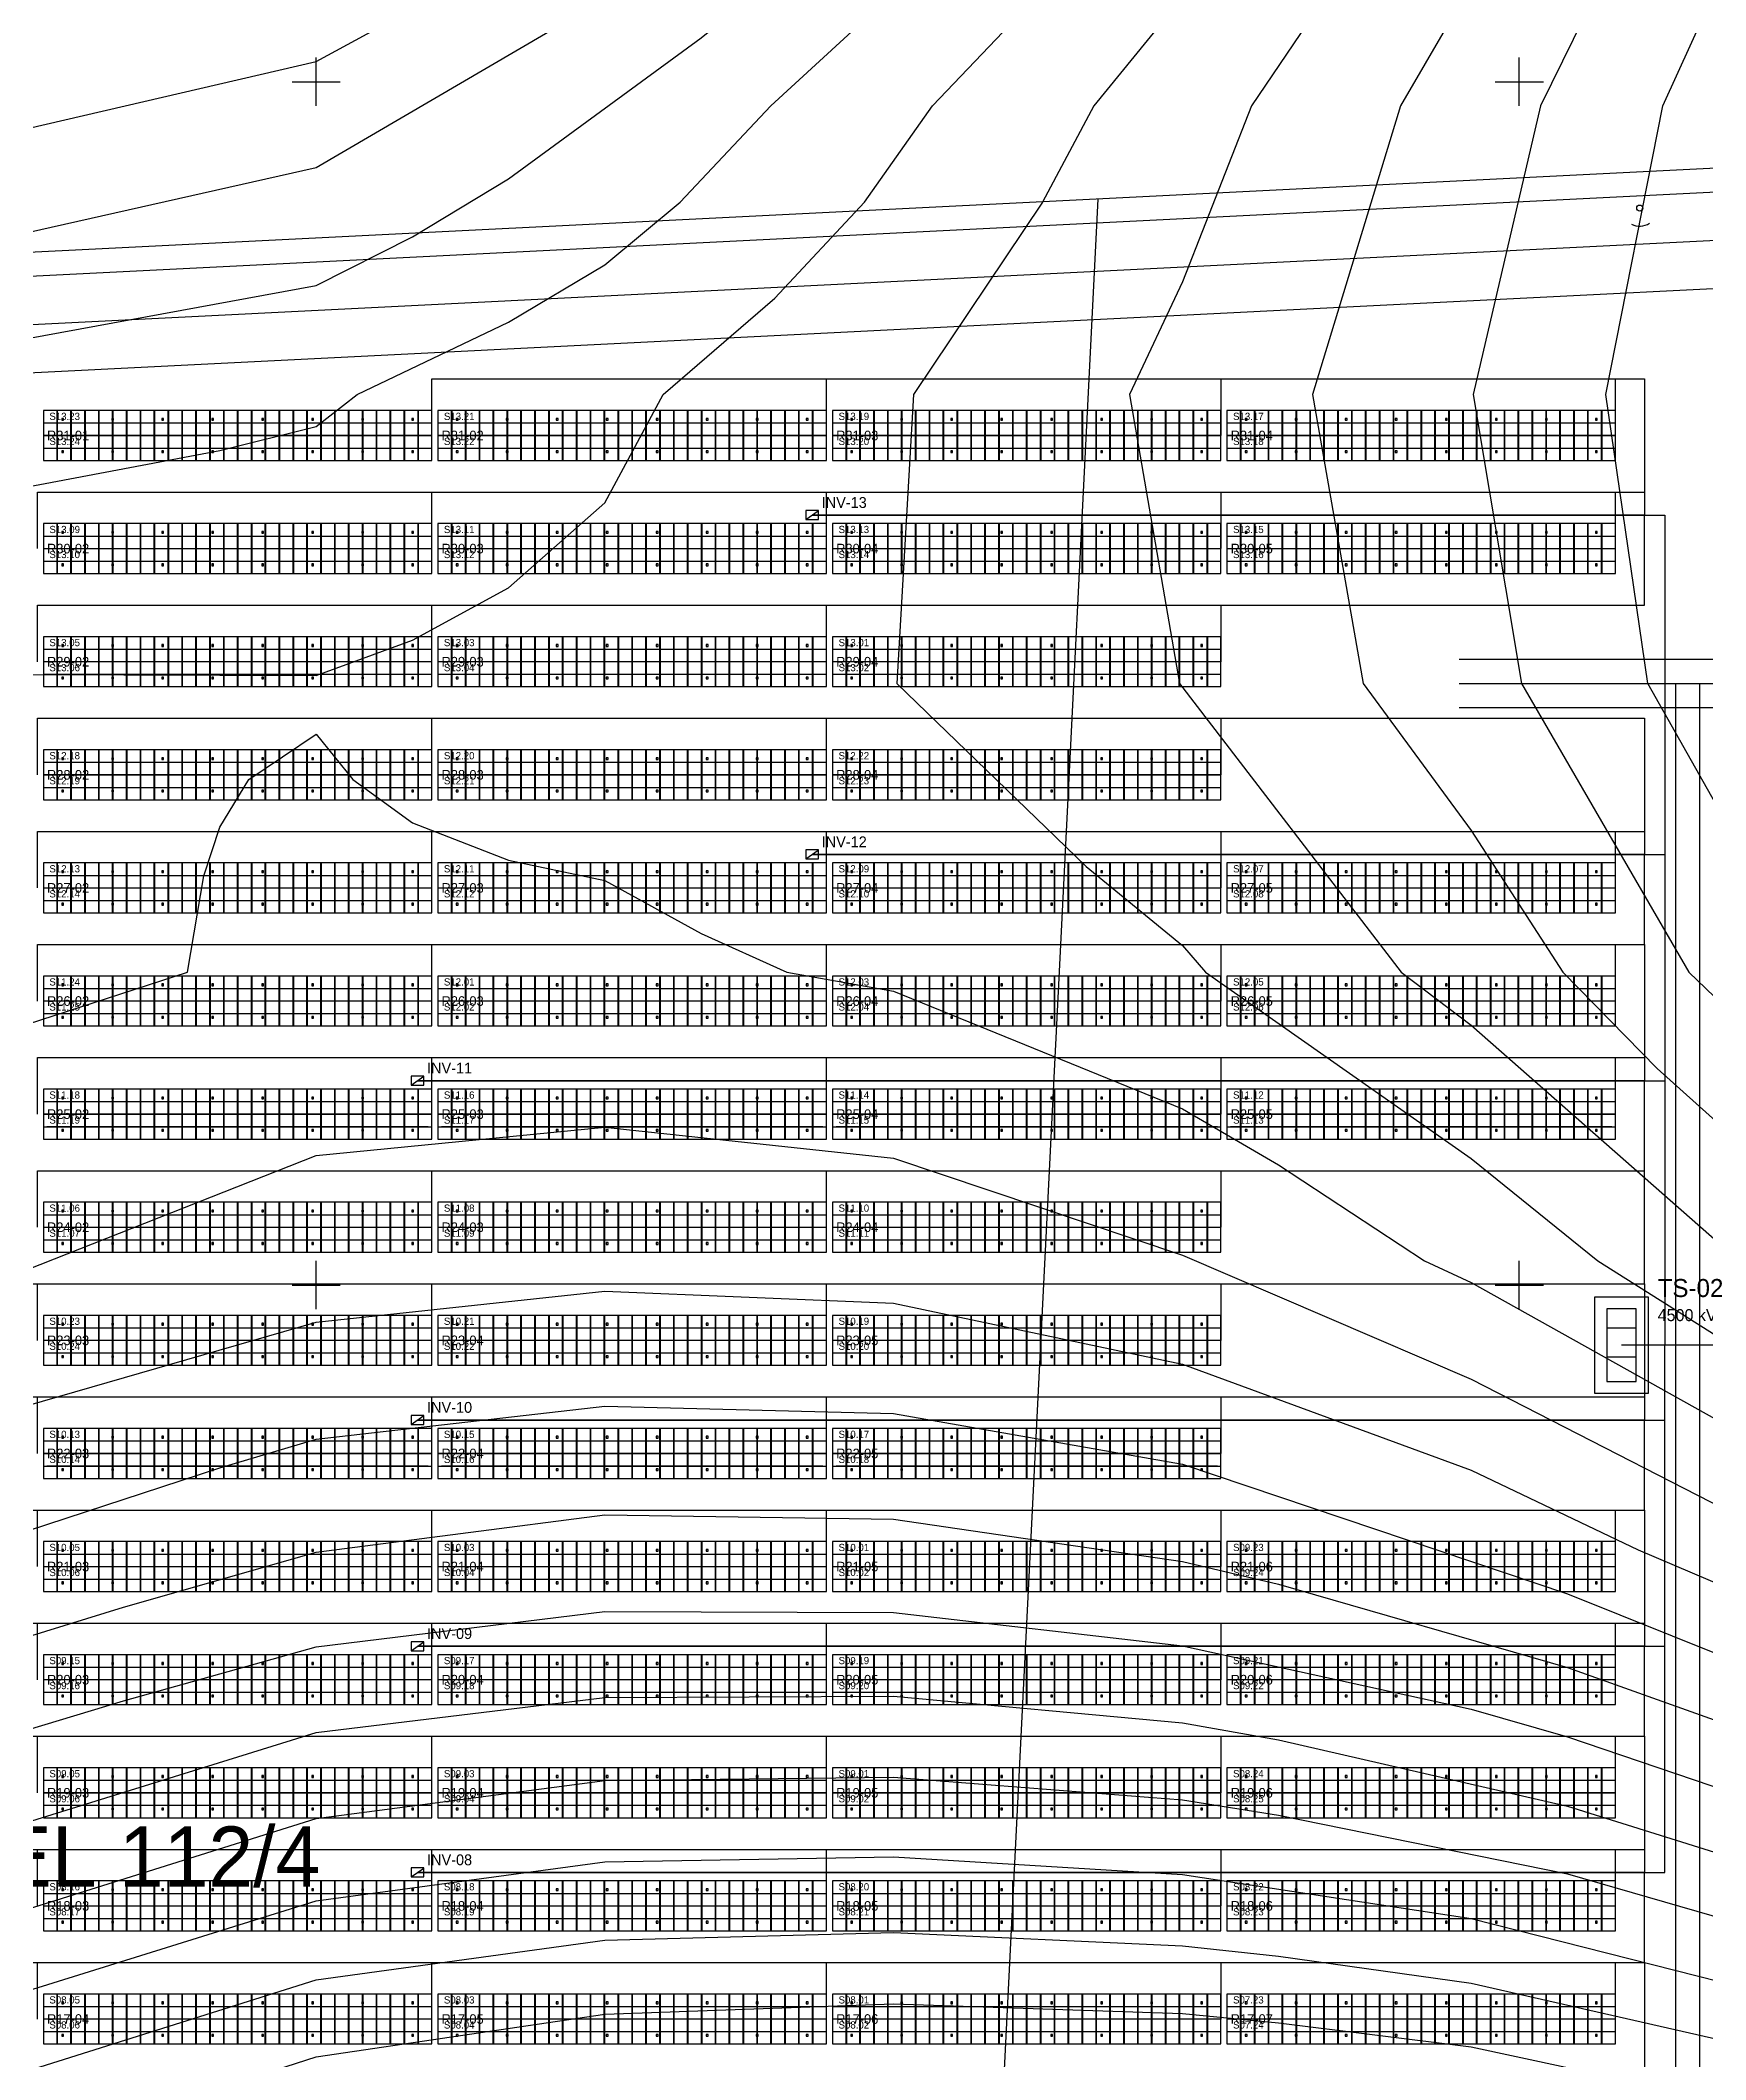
# Model space of a CAD drawing. Header units: metres. Extents: x 469740 to 470929, y 4329760 to 4330601.
# Drawn here: x 470077.1 to 470215.5, y 4330135.6 to 4330303.4 of the extents above; entities that cross this region are included whole.
import ezdxf

# ---------------------------------------------------------------- set-up
doc = ezdxf.new("R2010")
doc.units = ezdxf.units.M
for name, color, linetype in [('AC-CABLE-800V', 6, 'Continuous'), ('CADASTRE-PARCEL', 30, 'Continuous'), ('CADASTRE-TEXT', 30, 'Continuous'), ('DC-CABLE-1500V', 4, 'Continuous'), ('DRAINAGE-DITCH', 150, 'Continuous'), ('FENCE-2.0M-CHAINLINK', 3, 'Continuous'), ('GRAVEL-SURFACE-EDGE', 41, 'Continuous'), ('GRID-COORDINATES', 8, 'Continuous'), ('MV-CABLE-33KV', 1, 'Continuous'), ('PV-INVERTERS', 1, 'Continuous'), ('PV-MODULES', 5, 'Continuous'), ('PV-PILES', 8, 'Continuous'), ('PV-STRING-NUMBERS', 3, 'Continuous'), ('PV-STRINGS', 3, 'Continuous'), ('PV-TABLES', 5, 'Continuous'), ('ROAD-GRAVEL-4M', 41, 'Continuous'), ('SECURITY-CCTV', 4, 'Continuous'), ('SETBACK-LINE-10M', 1, 'Continuous'), ('TOPO-CONTOUR-MAJOR', 8, 'Continuous'), ('TOPO-CONTOUR-MINOR', 252, 'Continuous'), ('TRANSFORMER-STATIONS', 2, 'Continuous')]:
    doc.layers.add(name, color=color, linetype=linetype)

# ---------------------------------------------------------------- blocks, each defined once
blk = doc.blocks.new('PV_MODULE_590W')
blk.add_line((-0.567, 0), (0.567, 0))
blk.add_lwpolyline([(-0.567, -1.0325), (0.567, -1.0325), (0.567, 1.0325), (-0.567, 1.0325)], close=True)
blk = doc.blocks.new('PILE_C150')
blk.add_lwpolyline([(-0.075, -0.075), (0.075, -0.075), (0.075, 0.075), (-0.075, 0.075)], close=True)
blk = doc.blocks.new('PV_TABLE_2P28')
blk.add_lwpolyline([(-16.146, -2.0735), (16.146, -2.0735), (16.146, 2.0735), (-16.146, 2.0735)], close=True)
at = {"layer": 'PV-MODULES'}
for p in [(-15.579, 1.041), (-14.425, 1.041), (-13.271, 1.041), (-12.117, 1.041), (-10.963, 1.041), (-9.809, 1.041), (-8.655, 1.041), (-7.501, 1.041), (-6.347, 1.041), (-5.193, 1.041), (-4.039, 1.041), (-2.885, 1.041), (-1.731, 1.041), (-0.577, 1.041), (0.577, 1.041), (1.731, 1.041), (2.885, 1.041), (4.039, 1.041), (5.193, 1.041), (6.347, 1.041), (7.501, 1.041), (8.655, 1.041), (9.809, 1.041), (10.963, 1.041), (12.117, 1.041), (13.271, 1.041), (14.425, 1.041), (15.579, 1.041), (-15.579, -1.041), (-14.425, -1.041), (-13.271, -1.041), (-12.117, -1.041), (-10.963, -1.041), (-9.809, -1.041), (-8.655, -1.041), (-7.501, -1.041), (-6.347, -1.041), (-5.193, -1.041), (-4.039, -1.041), (-2.885, -1.041), (-1.731, -1.041), (-0.577, -1.041), (0.577, -1.041), (1.731, -1.041), (2.885, -1.041), (4.039, -1.041), (5.193, -1.041), (6.347, -1.041), (7.501, -1.041), (8.655, -1.041), (9.809, -1.041), (10.963, -1.041), (12.117, -1.041), (13.271, -1.041), (14.425, -1.041), (15.579, -1.041)]:
    blk.add_blockref('PV_MODULE_590W', p, dxfattribs=at)
at = {"layer": 'PV-PILES'}
for p in [(-14.546, 1.35), (-10.39, 1.35), (-6.234, 1.35), (-2.078, 1.35), (2.078, 1.35), (6.234, 1.35), (10.39, 1.35), (14.546, 1.35), (-14.546, -1.35), (-10.39, -1.35), (-6.234, -1.35), (-2.078, -1.35), (2.078, -1.35), (6.234, -1.35), (10.39, -1.35), (14.546, -1.35)]:
    blk.add_blockref('PILE_C150', p, dxfattribs=at)
blk = doc.blocks.new('INVERTER_330KW')
blk.add_line((-0.52, -0.37), (0.52, 0.37))
blk.add_lwpolyline([(-0.525, -0.375), (0.525, -0.375), (0.525, 0.375), (-0.525, 0.375)], close=True)
blk = doc.blocks.new('TS_0.8-33KV_4500KVA')
for p, q in [((-1, -1.22), (-1, 1.22)), ((1.4, -1.22), (1.4, 1.22))]:
    blk.add_line(p, q)
for points in [[(-4, -2.25), (4, -2.25), (4, 2.25), (-4, 2.25)], [(-3.03, -1.22), (3.03, -1.22), (3.03, 1.22), (-3.03, 1.22)]]:
    blk.add_lwpolyline(points, close=True)
blk = doc.blocks.new('CCTV_POLE_6M')
blk.add_circle((0, 0), 0.25)
blk.add_arc((0, 0), 1.5, -30, 30)

msp = doc.modelspace()

# ---------------------------------------------------------------- linework, layer by layer
at = {"layer": 'AC-CABLE-800V'}
for points in [[(470288.78, 4330273.38), (470217.9, 4330273.38), (470217.9, 4330195), (470208.5, 4330195)], [(470141.22, 4330263.98), (470212.1, 4330263.98), (470212.1, 4330195), (470208.5, 4330195)], [(470288.78, 4330245.18), (470217.9, 4330245.18), (470217.9, 4330195), (470208.5, 4330195)], [(470141.22, 4330235.78), (470212.1, 4330235.78), (470212.1, 4330195), (470208.5, 4330195)], [(470108.42, 4330216.98), (470212.1, 4330216.98), (470212.1, 4330195), (470208.5, 4330195)], [(470288.78, 4330216.98), (470217.9, 4330216.98), (470217.9, 4330195), (470208.5, 4330195)], [(470288.78, 4330198.18), (470217.9, 4330198.18), (470217.9, 4330195), (470208.5, 4330195)], [(470108.42, 4330151.18), (470212.1, 4330151.18), (470212.1, 4330195), (470208.5, 4330195)], [(470108.42, 4330169.98), (470212.1, 4330169.98), (470212.1, 4330195), (470208.5, 4330195)], [(470108.42, 4330188.78), (470212.1, 4330188.78), (470212.1, 4330195), (470208.5, 4330195)], [(470321.58, 4330151.18), (470217.9, 4330151.18), (470217.9, 4330195), (470208.5, 4330195)], [(470321.58, 4330169.98), (470217.9, 4330169.98), (470217.9, 4330195), (470208.5, 4330195)]]:
    msp.add_lwpolyline(points, dxfattribs=at)
at = {"layer": 'CADASTRE-PARCEL'}
msp.add_line((470150, 4329990.38), (470165, 4330290.25), dxfattribs=at)
msp.add_lwpolyline([(470000, 4330000), (470390, 4329975), (470430, 4330160), (470360, 4330300), (470060, 4330285), (469980, 4330140)], close=True, dxfattribs=at)
at = {"layer": 'DC-CABLE-1500V'}
for points in [[(470109.62, 4330270.6), (470109.62, 4330275.3), (470210.4, 4330275.3), (470210.4, 4330263.98), (470141.22, 4330263.98)], [(470208, 4330270.6), (470208, 4330275.3), (470210.4, 4330275.3), (470210.4, 4330263.98), (470141.22, 4330263.98)], [(470175.21, 4330270.6), (470175.21, 4330275.3), (470210.4, 4330275.3), (470210.4, 4330263.98), (470141.22, 4330263.98)], [(470142.42, 4330270.6), (470142.42, 4330275.3), (470210.4, 4330275.3), (470210.4, 4330263.98), (470141.22, 4330263.98)], [(470076.83, 4330261.2), (470076.83, 4330265.9), (470210.4, 4330265.9), (470210.4, 4330263.98), (470141.22, 4330263.98)], [(470109.62, 4330261.2), (470109.62, 4330265.9), (470210.4, 4330265.9), (470210.4, 4330263.98), (470141.22, 4330263.98)], [(470142.42, 4330261.2), (470142.42, 4330265.9), (470210.4, 4330265.9), (470210.4, 4330263.98), (470141.22, 4330263.98)], [(470175.21, 4330261.2), (470175.21, 4330265.9), (470210.4, 4330265.9), (470210.4, 4330263.98), (470141.22, 4330263.98)], [(470208, 4330261.2), (470208, 4330265.9), (470210.4, 4330265.9), (470210.4, 4330263.98), (470141.22, 4330263.98)], [(470076.83, 4330251.8), (470076.83, 4330256.5), (470210.4, 4330256.5), (470210.4, 4330263.98), (470141.22, 4330263.98)], [(470109.62, 4330251.8), (470109.62, 4330256.5), (470210.4, 4330256.5), (470210.4, 4330263.98), (470141.22, 4330263.98)], [(470175.21, 4330251.8), (470175.21, 4330256.5), (470210.4, 4330256.5), (470210.4, 4330263.98), (470141.22, 4330263.98)], [(470142.42, 4330251.8), (470142.42, 4330256.5), (470210.4, 4330256.5), (470210.4, 4330263.98), (470141.22, 4330263.98)], [(470076.83, 4330242.4), (470076.83, 4330247.1), (470210.4, 4330247.1), (470210.4, 4330235.78), (470141.22, 4330235.78)], [(470109.62, 4330242.4), (470109.62, 4330247.1), (470210.4, 4330247.1), (470210.4, 4330235.78), (470141.22, 4330235.78)], [(470142.42, 4330242.4), (470142.42, 4330247.1), (470210.4, 4330247.1), (470210.4, 4330235.78), (470141.22, 4330235.78)], [(470175.21, 4330242.4), (470175.21, 4330247.1), (470210.4, 4330247.1), (470210.4, 4330235.78), (470141.22, 4330235.78)], [(470076.83, 4330233), (470076.83, 4330237.7), (470210.4, 4330237.7), (470210.4, 4330235.78), (470141.22, 4330235.78)], [(470109.62, 4330233), (470109.62, 4330237.7), (470210.4, 4330237.7), (470210.4, 4330235.78), (470141.22, 4330235.78)], [(470208, 4330233), (470208, 4330237.7), (470210.4, 4330237.7), (470210.4, 4330235.78), (470141.22, 4330235.78)], [(470175.21, 4330233), (470175.21, 4330237.7), (470210.4, 4330237.7), (470210.4, 4330235.78), (470141.22, 4330235.78)], [(470142.42, 4330233), (470142.42, 4330237.7), (470210.4, 4330237.7), (470210.4, 4330235.78), (470141.22, 4330235.78)], [(470142.42, 4330223.6), (470142.42, 4330228.3), (470210.4, 4330228.3), (470210.4, 4330235.78), (470141.22, 4330235.78)], [(470175.21, 4330223.6), (470175.21, 4330228.3), (470210.4, 4330228.3), (470210.4, 4330235.78), (470141.22, 4330235.78)], [(470208, 4330223.6), (470208, 4330228.3), (470210.4, 4330228.3), (470210.4, 4330235.78), (470141.22, 4330235.78)], [(470076.83, 4330223.6), (470076.83, 4330228.3), (470210.4, 4330228.3), (470210.4, 4330216.98), (470108.42, 4330216.98)], [(470109.62, 4330223.6), (470109.62, 4330228.3), (470210.4, 4330228.3), (470210.4, 4330216.98), (470108.42, 4330216.98)], [(470076.83, 4330214.2), (470076.83, 4330218.9), (470210.4, 4330218.9), (470210.4, 4330216.98), (470108.42, 4330216.98)], [(470208, 4330214.2), (470208, 4330218.9), (470210.4, 4330218.9), (470210.4, 4330216.98), (470108.42, 4330216.98)], [(470175.21, 4330214.2), (470175.21, 4330218.9), (470210.4, 4330218.9), (470210.4, 4330216.98), (470108.42, 4330216.98)], [(470142.42, 4330214.2), (470142.42, 4330218.9), (470210.4, 4330218.9), (470210.4, 4330216.98), (470108.42, 4330216.98)], [(470109.62, 4330214.2), (470109.62, 4330218.9), (470210.4, 4330218.9), (470210.4, 4330216.98), (470108.42, 4330216.98)], [(470044.04, 4330195.4), (470044.04, 4330200.1), (470210.4, 4330200.1), (470210.4, 4330216.98), (470108.42, 4330216.98)], [(470076.83, 4330195.4), (470076.83, 4330200.1), (470210.4, 4330200.1), (470210.4, 4330216.98), (470108.42, 4330216.98)], [(470076.83, 4330204.8), (470076.83, 4330209.5), (470210.4, 4330209.5), (470210.4, 4330216.98), (470108.42, 4330216.98)], [(470109.62, 4330204.8), (470109.62, 4330209.5), (470210.4, 4330209.5), (470210.4, 4330216.98), (470108.42, 4330216.98)], [(470142.42, 4330204.8), (470142.42, 4330209.5), (470210.4, 4330209.5), (470210.4, 4330216.98), (470108.42, 4330216.98)], [(470175.21, 4330204.8), (470175.21, 4330209.5), (470210.4, 4330209.5), (470210.4, 4330216.98), (470108.42, 4330216.98)], [(470175.21, 4330195.4), (470175.21, 4330200.1), (470210.4, 4330200.1), (470210.4, 4330188.78), (470108.42, 4330188.78)], [(470142.42, 4330195.4), (470142.42, 4330200.1), (470210.4, 4330200.1), (470210.4, 4330188.78), (470108.42, 4330188.78)], [(470109.62, 4330195.4), (470109.62, 4330200.1), (470210.4, 4330200.1), (470210.4, 4330188.78), (470108.42, 4330188.78)], [(470044.04, 4330186), (470044.04, 4330190.7), (470210.4, 4330190.7), (470210.4, 4330188.78), (470108.42, 4330188.78)], [(470076.83, 4330186), (470076.83, 4330190.7), (470210.4, 4330190.7), (470210.4, 4330188.78), (470108.42, 4330188.78)], [(470109.62, 4330186), (470109.62, 4330190.7), (470210.4, 4330190.7), (470210.4, 4330188.78), (470108.42, 4330188.78)], [(470142.42, 4330186), (470142.42, 4330190.7), (470210.4, 4330190.7), (470210.4, 4330188.78), (470108.42, 4330188.78)], [(470175.21, 4330186), (470175.21, 4330190.7), (470210.4, 4330190.7), (470210.4, 4330188.78), (470108.42, 4330188.78)], [(470044.04, 4330176.6), (470044.04, 4330181.3), (470210.4, 4330181.3), (470210.4, 4330188.78), (470108.42, 4330188.78)], [(470076.83, 4330176.6), (470076.83, 4330181.3), (470210.4, 4330181.3), (470210.4, 4330188.78), (470108.42, 4330188.78)], [(470175.21, 4330176.6), (470175.21, 4330181.3), (470210.4, 4330181.3), (470210.4, 4330188.78), (470108.42, 4330188.78)], [(470142.42, 4330176.6), (470142.42, 4330181.3), (470210.4, 4330181.3), (470210.4, 4330188.78), (470108.42, 4330188.78)], [(470109.62, 4330176.6), (470109.62, 4330181.3), (470210.4, 4330181.3), (470210.4, 4330188.78), (470108.42, 4330188.78)], [(470208, 4330176.6), (470208, 4330181.3), (470210.4, 4330181.3), (470210.4, 4330169.98), (470108.42, 4330169.98)], [(470044.04, 4330167.2), (470044.04, 4330171.9), (470210.4, 4330171.9), (470210.4, 4330169.98), (470108.42, 4330169.98)], [(470076.83, 4330167.2), (470076.83, 4330171.9), (470210.4, 4330171.9), (470210.4, 4330169.98), (470108.42, 4330169.98)], [(470109.62, 4330167.2), (470109.62, 4330171.9), (470210.4, 4330171.9), (470210.4, 4330169.98), (470108.42, 4330169.98)], [(470142.42, 4330167.2), (470142.42, 4330171.9), (470210.4, 4330171.9), (470210.4, 4330169.98), (470108.42, 4330169.98)], [(470175.21, 4330167.2), (470175.21, 4330171.9), (470210.4, 4330171.9), (470210.4, 4330169.98), (470108.42, 4330169.98)], [(470208, 4330167.2), (470208, 4330171.9), (470210.4, 4330171.9), (470210.4, 4330169.98), (470108.42, 4330169.98)], [(470044.04, 4330157.8), (470044.04, 4330162.5), (470210.4, 4330162.5), (470210.4, 4330169.98), (470108.42, 4330169.98)], [(470076.83, 4330157.8), (470076.83, 4330162.5), (470210.4, 4330162.5), (470210.4, 4330169.98), (470108.42, 4330169.98)], [(470175.21, 4330157.8), (470175.21, 4330162.5), (470210.4, 4330162.5), (470210.4, 4330169.98), (470108.42, 4330169.98)], [(470142.42, 4330157.8), (470142.42, 4330162.5), (470210.4, 4330162.5), (470210.4, 4330169.98), (470108.42, 4330169.98)], [(470109.62, 4330157.8), (470109.62, 4330162.5), (470210.4, 4330162.5), (470210.4, 4330169.98), (470108.42, 4330169.98)], [(470208, 4330157.8), (470208, 4330162.5), (470210.4, 4330162.5), (470210.4, 4330151.18), (470108.42, 4330151.18)], [(470044.04, 4330148.4), (470044.04, 4330153.1), (470210.4, 4330153.1), (470210.4, 4330151.18), (470108.42, 4330151.18)], [(470076.83, 4330148.4), (470076.83, 4330153.1), (470210.4, 4330153.1), (470210.4, 4330151.18), (470108.42, 4330151.18)], [(470109.62, 4330148.4), (470109.62, 4330153.1), (470210.4, 4330153.1), (470210.4, 4330151.18), (470108.42, 4330151.18)], [(470142.42, 4330148.4), (470142.42, 4330153.1), (470210.4, 4330153.1), (470210.4, 4330151.18), (470108.42, 4330151.18)], [(470175.21, 4330148.4), (470175.21, 4330153.1), (470210.4, 4330153.1), (470210.4, 4330151.18), (470108.42, 4330151.18)], [(470208, 4330148.4), (470208, 4330153.1), (470210.4, 4330153.1), (470210.4, 4330151.18), (470108.42, 4330151.18)], [(470011.25, 4330139), (470011.25, 4330143.7), (470210.4, 4330143.7), (470210.4, 4330151.18), (470108.42, 4330151.18)], [(470044.04, 4330139), (470044.04, 4330143.7), (470210.4, 4330143.7), (470210.4, 4330151.18), (470108.42, 4330151.18)], [(470076.83, 4330139), (470076.83, 4330143.7), (470210.4, 4330143.7), (470210.4, 4330151.18), (470108.42, 4330151.18)], [(470175.21, 4330139), (470175.21, 4330143.7), (470210.4, 4330143.7), (470210.4, 4330151.18), (470108.42, 4330151.18)], [(470142.42, 4330139), (470142.42, 4330143.7), (470210.4, 4330143.7), (470210.4, 4330151.18), (470108.42, 4330151.18)], [(470109.62, 4330139), (470109.62, 4330143.7), (470210.4, 4330143.7), (470210.4, 4330151.18), (470108.42, 4330151.18)], [(470208, 4330139), (470208, 4330143.7), (470210.4, 4330143.7), (470210.4, 4330132.38), (470108.42, 4330132.38)]]:
    msp.add_lwpolyline(points, dxfattribs=at)
at = {"layer": 'DRAINAGE-DITCH'}
msp.add_lwpolyline([(470423.69, 4330159.2), (470356.39, 4330293.81), (470063.64, 4330279.17), (469986.22, 4330138.86)], dxfattribs=at)
at = {"layer": 'FENCE-2.0M-CHAINLINK'}
msp.add_lwpolyline([(470217.99, 4329988.03), (470388.41, 4329977.11), (470427.9, 4330159.73), (470358.8, 4330297.94), (470061.21, 4330283.06), (469982.07, 4330139.62), (470001.75, 4330001.89), (470212.01, 4329988.41)], dxfattribs=at)
at = {"layer": 'GRAVEL-SURFACE-EDGE'}
for p, q in [((470195, 4330252), (470235, 4330252)), ((470195, 4330248), (470235, 4330248))]:
    msp.add_line(p, q, dxfattribs=at)
msp.add_lwpolyline([(470211.98, 4329972.38), (470213, 4329988.29), (470213, 4330250)], dxfattribs=at)
at = {"layer": 'GRID-COORDINATES'}
for p, q in [((470100, 4330298), (470100, 4330302)), ((470200, 4330298), (470200, 4330302)), ((470098, 4330300), (470102, 4330300)), ((470198, 4330300), (470202, 4330300)), ((470100, 4330198), (470100, 4330202)), ((470200, 4330198), (470200, 4330202)), ((470098, 4330200), (470102, 4330200)), ((470198, 4330200), (470202, 4330200))]:
    msp.add_line(p, q, dxfattribs=at)
at = {"layer": 'MV-CABLE-33KV'}
msp.add_lwpolyline([(470221.5, 4330085), (470217.4, 4330085), (470217.4, 4330195), (470208.5, 4330195)], dxfattribs=at)
at = {"layer": 'PV-STRINGS'}
for points in [[(470077.63, 4330271.64), (470109.32, 4330271.64)], [(470110.42, 4330271.64), (470142.12, 4330271.64)], [(470143.22, 4330271.64), (470174.91, 4330271.64)], [(470176.01, 4330271.64), (470207.7, 4330271.64)], [(470077.63, 4330269.56), (470109.32, 4330269.56)], [(470110.42, 4330269.56), (470142.12, 4330269.56)], [(470143.22, 4330269.56), (470174.91, 4330269.56)], [(470176.01, 4330269.56), (470207.7, 4330269.56)], [(470077.63, 4330262.24), (470109.32, 4330262.24)], [(470110.42, 4330262.24), (470142.12, 4330262.24)], [(470143.22, 4330262.24), (470174.91, 4330262.24)], [(470176.01, 4330262.24), (470207.7, 4330262.24)], [(470077.63, 4330260.16), (470109.32, 4330260.16)], [(470110.42, 4330260.16), (470142.12, 4330260.16)], [(470143.22, 4330260.16), (470174.91, 4330260.16)], [(470176.01, 4330260.16), (470207.7, 4330260.16)], [(470077.63, 4330252.84), (470109.32, 4330252.84)], [(470110.42, 4330252.84), (470142.12, 4330252.84)], [(470143.22, 4330252.84), (470174.91, 4330252.84)], [(470077.63, 4330250.76), (470109.32, 4330250.76)], [(470110.42, 4330250.76), (470142.12, 4330250.76)], [(470143.22, 4330250.76), (470174.91, 4330250.76)], [(470077.63, 4330243.44), (470109.32, 4330243.44)], [(470110.42, 4330243.44), (470142.12, 4330243.44)], [(470143.22, 4330243.44), (470174.91, 4330243.44)], [(470077.63, 4330241.36), (470109.32, 4330241.36)], [(470110.42, 4330241.36), (470142.12, 4330241.36)], [(470143.22, 4330241.36), (470174.91, 4330241.36)], [(470077.63, 4330234.04), (470109.32, 4330234.04)], [(470110.42, 4330234.04), (470142.12, 4330234.04)], [(470143.22, 4330234.04), (470174.91, 4330234.04)], [(470176.01, 4330234.04), (470207.7, 4330234.04)], [(470077.63, 4330231.96), (470109.32, 4330231.96)], [(470110.42, 4330231.96), (470142.12, 4330231.96)], [(470143.22, 4330231.96), (470174.91, 4330231.96)], [(470176.01, 4330231.96), (470207.7, 4330231.96)], [(470077.63, 4330224.64), (470109.32, 4330224.64)], [(470110.42, 4330224.64), (470142.12, 4330224.64)], [(470143.22, 4330224.64), (470174.91, 4330224.64)], [(470176.01, 4330224.64), (470207.7, 4330224.64)], [(470077.63, 4330222.56), (470109.32, 4330222.56)], [(470110.42, 4330222.56), (470142.12, 4330222.56)], [(470143.22, 4330222.56), (470174.91, 4330222.56)], [(470176.01, 4330222.56), (470207.7, 4330222.56)], [(470077.63, 4330215.24), (470109.32, 4330215.24)], [(470110.42, 4330215.24), (470142.12, 4330215.24)], [(470143.22, 4330215.24), (470174.91, 4330215.24)], [(470176.01, 4330215.24), (470207.7, 4330215.24)], [(470077.63, 4330213.16), (470109.32, 4330213.16)], [(470110.42, 4330213.16), (470142.12, 4330213.16)], [(470143.22, 4330213.16), (470174.91, 4330213.16)], [(470176.01, 4330213.16), (470207.7, 4330213.16)], [(470077.63, 4330205.84), (470109.32, 4330205.84)], [(470110.42, 4330205.84), (470142.12, 4330205.84)], [(470143.22, 4330205.84), (470174.91, 4330205.84)], [(470077.63, 4330203.76), (470109.32, 4330203.76)], [(470110.42, 4330203.76), (470142.12, 4330203.76)], [(470143.22, 4330203.76), (470174.91, 4330203.76)], [(470077.63, 4330196.44), (470109.32, 4330196.44)], [(470110.42, 4330196.44), (470142.12, 4330196.44)], [(470143.22, 4330196.44), (470174.91, 4330196.44)], [(470077.63, 4330194.36), (470109.32, 4330194.36)], [(470110.42, 4330194.36), (470142.12, 4330194.36)], [(470143.22, 4330194.36), (470174.91, 4330194.36)], [(470077.63, 4330187.04), (470109.32, 4330187.04)], [(470110.42, 4330187.04), (470142.12, 4330187.04)], [(470143.22, 4330187.04), (470174.91, 4330187.04)], [(470077.63, 4330184.96), (470109.32, 4330184.96)], [(470110.42, 4330184.96), (470142.12, 4330184.96)], [(470143.22, 4330184.96), (470174.91, 4330184.96)], [(470077.63, 4330177.64), (470109.32, 4330177.64)], [(470110.42, 4330177.64), (470142.12, 4330177.64)], [(470143.22, 4330177.64), (470174.91, 4330177.64)], [(470176.01, 4330177.64), (470207.7, 4330177.64)], [(470077.63, 4330175.56), (470109.32, 4330175.56)], [(470110.42, 4330175.56), (470142.12, 4330175.56)], [(470143.22, 4330175.56), (470174.91, 4330175.56)], [(470176.01, 4330175.56), (470207.7, 4330175.56)], [(470077.63, 4330168.24), (470109.32, 4330168.24)], [(470110.42, 4330168.24), (470142.12, 4330168.24)], [(470143.22, 4330168.24), (470174.91, 4330168.24)], [(470176.01, 4330168.24), (470207.7, 4330168.24)], [(470077.63, 4330166.16), (470109.32, 4330166.16)], [(470110.42, 4330166.16), (470142.12, 4330166.16)], [(470143.22, 4330166.16), (470174.91, 4330166.16)], [(470176.01, 4330166.16), (470207.7, 4330166.16)], [(470077.63, 4330158.84), (470109.32, 4330158.84)], [(470110.42, 4330158.84), (470142.12, 4330158.84)], [(470143.22, 4330158.84), (470174.91, 4330158.84)], [(470176.01, 4330158.84), (470207.7, 4330158.84)], [(470077.63, 4330156.76), (470109.32, 4330156.76)], [(470110.42, 4330156.76), (470142.12, 4330156.76)], [(470143.22, 4330156.76), (470174.91, 4330156.76)], [(470176.01, 4330156.76), (470207.7, 4330156.76)], [(470077.63, 4330149.44), (470109.32, 4330149.44)], [(470110.42, 4330149.44), (470142.12, 4330149.44)], [(470143.22, 4330149.44), (470174.91, 4330149.44)], [(470176.01, 4330149.44), (470207.7, 4330149.44)], [(470077.63, 4330147.36), (470109.32, 4330147.36)], [(470110.42, 4330147.36), (470142.12, 4330147.36)], [(470143.22, 4330147.36), (470174.91, 4330147.36)], [(470176.01, 4330147.36), (470207.7, 4330147.36)], [(470077.63, 4330140.04), (470109.32, 4330140.04)], [(470110.42, 4330140.04), (470142.12, 4330140.04)], [(470143.22, 4330140.04), (470174.91, 4330140.04)], [(470176.01, 4330140.04), (470207.7, 4330140.04)], [(470077.63, 4330137.96), (470109.32, 4330137.96)], [(470110.42, 4330137.96), (470142.12, 4330137.96)], [(470143.22, 4330137.96), (470174.91, 4330137.96)], [(470176.01, 4330137.96), (470207.7, 4330137.96)]]:
    msp.add_lwpolyline(points, dxfattribs=at)
at = {"layer": 'ROAD-GRAVEL-4M'}
msp.add_line((470195, 4330250), (470235, 4330250), dxfattribs=at)
msp.add_lwpolyline([(470213.98, 4329972.25), (470215, 4329988.22), (470215, 4330250)], dxfattribs=at)
at = {"layer": 'SETBACK-LINE-10M'}
msp.add_lwpolyline([(470008.75, 4330009.46), (470382.05, 4329985.53), (470419.48, 4330158.67), (470353.98, 4330289.69), (470066.06, 4330275.29), (469990.37, 4330138.1)], close=True, dxfattribs=at)
at = {"layer": 'TOPO-CONTOUR-MAJOR'}
for points in [[(469860, 4330328.74), (469876, 4330333.66), (469900, 4330339.25), (469924, 4330342.31), (469948, 4330341.68), (469972, 4330336.17), (469980, 4330333.17), (470003.61, 4330322), (470028, 4330308.87), (470044, 4330302.02), (470052, 4330299.23), (470076, 4330296.11), (470100, 4330301.67), (470116, 4330310.37), (470124, 4330315.25), (470140, 4330328.6), (470156, 4330343.57), (470187.25, 4330378), (470204, 4330395.49), (470221.04, 4330410), (470243.58, 4330426)], [(470177.68, 4330314), (470164.65, 4330298), (470160.38, 4330290), (470149.65, 4330274), (470148.26, 4330250), (470164, 4330234.78), (470172, 4330228.22), (470173.91, 4330226), (470196, 4330210.51), (470206.54, 4330202), (470219.23, 4330194), (470244, 4330179.72), (470264, 4330170), (470276, 4330164.77), (470364, 4330128.41), (470380, 4330120.55), (470404.65, 4330106), (470428, 4330089.63), (470492, 4330040.32)], [(469956, 4330121.68), (469972, 4330124.32), (469980, 4330126.4), (469996, 4330131.45), (470004, 4330134.61), (470028.63, 4330146), (470052, 4330159.4), (470060, 4330163.45), (470076, 4330170.77), (470084, 4330173.24), (470100, 4330177.79), (470124, 4330180.89), (470148, 4330180.55), (470172, 4330177.02), (470180, 4330175.14), (470204, 4330168.22), (470228, 4330159.65)], [(469948, 4330091.13), (469972, 4330095.3), (469980, 4330097.17), (470004, 4330104.4), (470036, 4330116.81), (470076, 4330134.7), (470100, 4330142.27), (470124, 4330145.56), (470148, 4330146.19), (470172, 4330145.09), (470180, 4330144.21), (470196, 4330141.98), (470220, 4330136.52)]]:
    msp.add_lwpolyline(points, dxfattribs=at)
at = {"layer": 'TOPO-CONTOUR-MINOR'}
for points in [[(469860, 4330320.28), (469876, 4330325.95), (469900, 4330332.13), (469924, 4330335.32), (469948, 4330334.7), (469956, 4330333.14), (469972, 4330329.08), (469980, 4330325.94), (469996, 4330318.33), (470028, 4330301.4), (470044, 4330294.08), (470052, 4330290.93), (470076, 4330287.48), (470100, 4330292.88), (470124, 4330306.92), (470133.41, 4330314), (470159.27, 4330338), (470196, 4330378.65), (470211.65, 4330394), (470228, 4330407.74), (470254.28, 4330426)], [(469860, 4330310.29), (469876, 4330316.9), (469890.89, 4330322), (469900, 4330324.47), (469924, 4330328.17), (469948, 4330327.53), (469972, 4330321.62), (469980, 4330318.25), (470004, 4330306.53), (470028, 4330293.08), (470044, 4330285.47), (470052, 4330282.42), (470076, 4330278.65), (470100, 4330283.07), (470108, 4330287.1), (470116, 4330291.93), (470132, 4330303.65), (470140, 4330310.17), (470164, 4330333.57), (470203.85, 4330378), (470212.18, 4330386), (470230.32, 4330402), (470241.13, 4330410), (470264.35, 4330426)], [(470193.98, 4330322), (470177.75, 4330298), (470172, 4330283.38), (470167.59, 4330274), (470171.77, 4330250), (470190.18, 4330226), (470196, 4330221.59), (470218.27, 4330202), (470236, 4330190.67), (470258.4, 4330178), (470275.42, 4330170), (470300, 4330159.59), (470354.5, 4330138), (470372, 4330130.47), (470396, 4330117.65), (470414.12, 4330106), (470428, 4330096.34), (470476, 4330059.6)], [(470204.1, 4330322), (470190.13, 4330298), (470182.8, 4330274), (470187.02, 4330250), (470196, 4330237.77), (470203.62, 4330226), (470211.46, 4330218), (470229.27, 4330202), (470236, 4330197.33), (470254.82, 4330186), (470276, 4330174.98), (470300, 4330164.6), (470348, 4330145.99), (470372, 4330136.11), (470384.5, 4330130), (470399.09, 4330122), (470428, 4330102.85), (470476, 4330066.65)], [(470213.56, 4330322), (470201.76, 4330298), (470196.18, 4330274), (470200.18, 4330250), (470214.09, 4330226), (470236, 4330204.95), (470239.26, 4330202), (470244, 4330198.81), (470260, 4330189.11), (470281.02, 4330178), (470300, 4330169.62), (470372, 4330141.75), (470388, 4330134.02), (470404, 4330125.18), (470428, 4330109.25), (470476, 4330073.69)], [(470476, 4330080.4), (470428, 4330115.61), (470404, 4330131.27), (470391.68, 4330138), (470372, 4330147.37), (470324, 4330165.29), (470292.83, 4330178), (470268, 4330190.58), (470249.27, 4330202), (470236, 4330214), (470224.24, 4330226), (470210.68, 4330250), (470207.19, 4330274), (470211.94, 4330298), (470222.85, 4330322)], [(469980, 4330310.21), (470004, 4330298.51), (470020, 4330288.55), (470028, 4330284.18), (470052, 4330273.17), (470076, 4330266.33), (470092, 4330269.35), (470100, 4330271.35), (470103.41, 4330274), (470116, 4330280.03), (470124, 4330284.78), (470130.25, 4330290), (470137.79, 4330298), (470156, 4330314.72)], [(469972, 4330305.19), (469988.19, 4330298), (470020, 4330279.32), (470029.96, 4330274), (470044, 4330263.7), (470052, 4330258.78), (470076, 4330250.74), (470100, 4330250.65), (470108, 4330253.6), (470116, 4330257.95), (470124, 4330265.01), (470128.84, 4330274), (470138.12, 4330282), (470145.57, 4330290), (470151.23, 4330298), (470166.5, 4330314)], [(470076, 4330221.69), (470089.3, 4330226), (470090.67, 4330234), (470092, 4330238.06), (470094.41, 4330242), (470100, 4330245.78), (470103.06, 4330242), (470108, 4330238.4), (470116, 4330235.32), (470124, 4330233.63), (470132, 4330229.22), (470139.12, 4330226), (470148, 4330224.41), (470172, 4330214.65), (470180, 4330209.98), (470192.11, 4330202), (470196, 4330200.21), (470236, 4330177.85)], [(469948, 4330143.8), (469972, 4330146.38), (469980, 4330148.55), (469996, 4330154.04), (470004, 4330157.95), (470025.18, 4330170), (470037.53, 4330178), (470052, 4330188.67), (470076, 4330201.29), (470100, 4330210.76), (470124, 4330213.11), (470148, 4330210.54), (470172, 4330202.49), (470196, 4330192.18), (470223.69, 4330178), (470240.74, 4330170), (470353.44, 4330122), (470372, 4330112.73), (470384.02, 4330106), (470397.23, 4330098), (470430.75, 4330074), (470460.52, 4330050)], [(469956, 4330136.53), (469972, 4330138.81), (469980, 4330140.83), (469996, 4330145.82), (470004, 4330149.24), (470020, 4330157.81), (470060, 4330181.63), (470076, 4330189.99), (470100, 4330196.92), (470124, 4330199.49), (470148, 4330198.49), (470172, 4330193.41), (470196, 4330184.62), (470209.88, 4330178), (470341.33, 4330122), (470364, 4330110.85), (470380, 4330102.1), (470396, 4330092), (470421.51, 4330074), (470451.11, 4330050)], [(469948, 4330127.87), (469972, 4330131.28), (469996, 4330138.64), (470004, 4330141.72), (470013.46, 4330146), (470028, 4330153.52), (470052, 4330167.81), (470068, 4330175.75), (470076, 4330179.57), (470092, 4330184.81), (470100, 4330187.18), (470124, 4330189.92), (470148, 4330189.32), (470172, 4330185.12), (470204, 4330174.34), (470252, 4330155.09), (470311.37, 4330130), (470329.24, 4330122), (470356, 4330109.02), (470376.26, 4330098), (470396, 4330085.15), (470411.88, 4330074), (470441.63, 4330050)], [(469948, 4330114.44), (469972, 4330118.09), (469980, 4330119.98), (469996, 4330124.78), (470004, 4330127.72), (470028, 4330138.71), (470068, 4330159.36), (470076, 4330163.02), (470084, 4330165.44), (470100, 4330169.94), (470124, 4330172.86), (470148, 4330172.78), (470172, 4330170.02), (470196, 4330164.75), (470204, 4330162.45), (470228, 4330154.32)], [(469948, 4330108.13), (469972, 4330112.16), (469996, 4330118.72), (470004, 4330121.33), (470024.38, 4330130), (470052, 4330143.97), (470076, 4330155.35), (470100, 4330162.8), (470124, 4330165.71), (470148, 4330165.82), (470172, 4330163.62), (470180, 4330162.2), (470204, 4330156.68), (470228, 4330149.19), (470252, 4330140.49), (470277.59, 4330130), (470295.16, 4330122), (470327.73, 4330106), (470342.99, 4330098), (470381.11, 4330074), (470411.88, 4330050), (470436.13, 4330026)], [(469948, 4330102.03), (469972, 4330106.24), (470004, 4330115.66), (470020.85, 4330122), (470028, 4330125.19), (470052, 4330137.13), (470076, 4330148.14), (470100, 4330155.66), (470124, 4330158.82), (470148, 4330159.1), (470172, 4330157.22), (470180, 4330155.95), (470204, 4330151.07), (470228, 4330144.15), (470252, 4330135.71), (470276, 4330125.76), (470316.75, 4330106), (470331.89, 4330098), (470370.32, 4330074), (470401.24, 4330050), (470412, 4330038.37), (470425, 4330026), (470435.4, 4330010), (470441.42, 4330002)], [(469948, 4330096.31), (469972, 4330100.58), (469991.57, 4330106), (470004, 4330110), (470034.72, 4330122), (470076, 4330141.35), (470100, 4330148.82), (470124, 4330152.05), (470148, 4330152.49), (470172, 4330151.02), (470196, 4330147.35), (470228, 4330139.24)], [(469948, 4330085.95), (469972, 4330090.34), (470004, 4330098.97), (470028, 4330107.78), (470076, 4330128.12), (470100, 4330135.86), (470124, 4330139.39), (470148, 4330140.25), (470172, 4330139.45), (470180, 4330138.68), (470196, 4330136.68), (470220, 4330131.53)]]:
    msp.add_lwpolyline(points, dxfattribs=at)

# ---------------------------------------------------------------- block references
at = {"layer": 'PV-INVERTERS'}
ref = msp.add_blockref('INVERTER_330KW', (470141.22, 4330263.98), dxfattribs=at)
ref.add_attrib('ID', 'INV-13', (470142.02, 4330264.58), dxfattribs={"height": 0.9})
ref = msp.add_blockref('INVERTER_330KW', (470141.22, 4330235.78), dxfattribs=at)
ref.add_attrib('ID', 'INV-12', (470142.02, 4330236.38), dxfattribs={"height": 0.9})
ref = msp.add_blockref('INVERTER_330KW', (470108.42, 4330216.98), dxfattribs=at)
ref.add_attrib('ID', 'INV-11', (470109.22, 4330217.58), dxfattribs={"height": 0.9})
ref = msp.add_blockref('INVERTER_330KW', (470108.42, 4330188.78), dxfattribs=at)
ref.add_attrib('ID', 'INV-10', (470109.22, 4330189.38), dxfattribs={"height": 0.9})
ref = msp.add_blockref('INVERTER_330KW', (470108.42, 4330169.98), dxfattribs=at)
ref.add_attrib('ID', 'INV-09', (470109.22, 4330170.58), dxfattribs={"height": 0.9})
ref = msp.add_blockref('INVERTER_330KW', (470108.42, 4330151.18), dxfattribs=at)
ref.add_attrib('ID', 'INV-08', (470109.22, 4330151.78), dxfattribs={"height": 0.9})
at = {"layer": 'PV-TABLES'}
ref = msp.add_blockref('PV_TABLE_2P28', (470093.48, 4330270.6), dxfattribs=at)
ref.add_attrib('ID', 'R31-01', (470077.63, 4330270.2), dxfattribs={"height": 0.8})
ref = msp.add_blockref('PV_TABLE_2P28', (470126.27, 4330270.6), dxfattribs=at)
ref.add_attrib('ID', 'R31-02', (470110.42, 4330270.2), dxfattribs={"height": 0.8})
ref = msp.add_blockref('PV_TABLE_2P28', (470159.06, 4330270.6), dxfattribs=at)
ref.add_attrib('ID', 'R31-03', (470143.22, 4330270.2), dxfattribs={"height": 0.8})
ref = msp.add_blockref('PV_TABLE_2P28', (470191.85, 4330270.6), dxfattribs=at)
ref.add_attrib('ID', 'R31-04', (470176.01, 4330270.2), dxfattribs={"height": 0.8})
ref = msp.add_blockref('PV_TABLE_2P28', (470093.48, 4330261.2), dxfattribs=at)
ref.add_attrib('ID', 'R30-02', (470077.63, 4330260.8), dxfattribs={"height": 0.8})
ref = msp.add_blockref('PV_TABLE_2P28', (470126.27, 4330261.2), dxfattribs=at)
ref.add_attrib('ID', 'R30-03', (470110.42, 4330260.8), dxfattribs={"height": 0.8})
ref = msp.add_blockref('PV_TABLE_2P28', (470159.06, 4330261.2), dxfattribs=at)
ref.add_attrib('ID', 'R30-04', (470143.22, 4330260.8), dxfattribs={"height": 0.8})
ref = msp.add_blockref('PV_TABLE_2P28', (470191.85, 4330261.2), dxfattribs=at)
ref.add_attrib('ID', 'R30-05', (470176.01, 4330260.8), dxfattribs={"height": 0.8})
ref = msp.add_blockref('PV_TABLE_2P28', (470093.48, 4330251.8), dxfattribs=at)
ref.add_attrib('ID', 'R29-02', (470077.63, 4330251.4), dxfattribs={"height": 0.8})
ref = msp.add_blockref('PV_TABLE_2P28', (470126.27, 4330251.8), dxfattribs=at)
ref.add_attrib('ID', 'R29-03', (470110.42, 4330251.4), dxfattribs={"height": 0.8})
ref = msp.add_blockref('PV_TABLE_2P28', (470159.06, 4330251.8), dxfattribs=at)
ref.add_attrib('ID', 'R29-04', (470143.22, 4330251.4), dxfattribs={"height": 0.8})
ref = msp.add_blockref('PV_TABLE_2P28', (470093.48, 4330242.4), dxfattribs=at)
ref.add_attrib('ID', 'R28-02', (470077.63, 4330242), dxfattribs={"height": 0.8})
ref = msp.add_blockref('PV_TABLE_2P28', (470126.27, 4330242.4), dxfattribs=at)
ref.add_attrib('ID', 'R28-03', (470110.42, 4330242), dxfattribs={"height": 0.8})
ref = msp.add_blockref('PV_TABLE_2P28', (470159.06, 4330242.4), dxfattribs=at)
ref.add_attrib('ID', 'R28-04', (470143.22, 4330242), dxfattribs={"height": 0.8})
ref = msp.add_blockref('PV_TABLE_2P28', (470093.48, 4330233), dxfattribs=at)
ref.add_attrib('ID', 'R27-02', (470077.63, 4330232.6), dxfattribs={"height": 0.8})
ref = msp.add_blockref('PV_TABLE_2P28', (470126.27, 4330233), dxfattribs=at)
ref.add_attrib('ID', 'R27-03', (470110.42, 4330232.6), dxfattribs={"height": 0.8})
ref = msp.add_blockref('PV_TABLE_2P28', (470159.06, 4330233), dxfattribs=at)
ref.add_attrib('ID', 'R27-04', (470143.22, 4330232.6), dxfattribs={"height": 0.8})
ref = msp.add_blockref('PV_TABLE_2P28', (470191.85, 4330233), dxfattribs=at)
ref.add_attrib('ID', 'R27-05', (470176.01, 4330232.6), dxfattribs={"height": 0.8})
ref = msp.add_blockref('PV_TABLE_2P28', (470093.48, 4330223.6), dxfattribs=at)
ref.add_attrib('ID', 'R26-02', (470077.63, 4330223.2), dxfattribs={"height": 0.8})
ref = msp.add_blockref('PV_TABLE_2P28', (470126.27, 4330223.6), dxfattribs=at)
ref.add_attrib('ID', 'R26-03', (470110.42, 4330223.2), dxfattribs={"height": 0.8})
ref = msp.add_blockref('PV_TABLE_2P28', (470159.06, 4330223.6), dxfattribs=at)
ref.add_attrib('ID', 'R26-04', (470143.22, 4330223.2), dxfattribs={"height": 0.8})
ref = msp.add_blockref('PV_TABLE_2P28', (470191.85, 4330223.6), dxfattribs=at)
ref.add_attrib('ID', 'R26-05', (470176.01, 4330223.2), dxfattribs={"height": 0.8})
ref = msp.add_blockref('PV_TABLE_2P28', (470093.48, 4330214.2), dxfattribs=at)
ref.add_attrib('ID', 'R25-02', (470077.63, 4330213.8), dxfattribs={"height": 0.8})
ref = msp.add_blockref('PV_TABLE_2P28', (470126.27, 4330214.2), dxfattribs=at)
ref.add_attrib('ID', 'R25-03', (470110.42, 4330213.8), dxfattribs={"height": 0.8})
ref = msp.add_blockref('PV_TABLE_2P28', (470159.06, 4330214.2), dxfattribs=at)
ref.add_attrib('ID', 'R25-04', (470143.22, 4330213.8), dxfattribs={"height": 0.8})
ref = msp.add_blockref('PV_TABLE_2P28', (470191.85, 4330214.2), dxfattribs=at)
ref.add_attrib('ID', 'R25-05', (470176.01, 4330213.8), dxfattribs={"height": 0.8})
ref = msp.add_blockref('PV_TABLE_2P28', (470093.48, 4330204.8), dxfattribs=at)
ref.add_attrib('ID', 'R24-02', (470077.63, 4330204.4), dxfattribs={"height": 0.8})
ref = msp.add_blockref('PV_TABLE_2P28', (470126.27, 4330204.8), dxfattribs=at)
ref.add_attrib('ID', 'R24-03', (470110.42, 4330204.4), dxfattribs={"height": 0.8})
ref = msp.add_blockref('PV_TABLE_2P28', (470159.06, 4330204.8), dxfattribs=at)
ref.add_attrib('ID', 'R24-04', (470143.22, 4330204.4), dxfattribs={"height": 0.8})
ref = msp.add_blockref('PV_TABLE_2P28', (470093.48, 4330195.4), dxfattribs=at)
ref.add_attrib('ID', 'R23-03', (470077.63, 4330195), dxfattribs={"height": 0.8})
ref = msp.add_blockref('PV_TABLE_2P28', (470126.27, 4330195.4), dxfattribs=at)
ref.add_attrib('ID', 'R23-04', (470110.42, 4330195), dxfattribs={"height": 0.8})
ref = msp.add_blockref('PV_TABLE_2P28', (470159.06, 4330195.4), dxfattribs=at)
ref.add_attrib('ID', 'R23-05', (470143.22, 4330195), dxfattribs={"height": 0.8})
ref = msp.add_blockref('PV_TABLE_2P28', (470093.48, 4330186), dxfattribs=at)
ref.add_attrib('ID', 'R22-03', (470077.63, 4330185.6), dxfattribs={"height": 0.8})
ref = msp.add_blockref('PV_TABLE_2P28', (470126.27, 4330186), dxfattribs=at)
ref.add_attrib('ID', 'R22-04', (470110.42, 4330185.6), dxfattribs={"height": 0.8})
ref = msp.add_blockref('PV_TABLE_2P28', (470159.06, 4330186), dxfattribs=at)
ref.add_attrib('ID', 'R22-05', (470143.22, 4330185.6), dxfattribs={"height": 0.8})
ref = msp.add_blockref('PV_TABLE_2P28', (470093.48, 4330176.6), dxfattribs=at)
ref.add_attrib('ID', 'R21-03', (470077.63, 4330176.2), dxfattribs={"height": 0.8})
ref = msp.add_blockref('PV_TABLE_2P28', (470126.27, 4330176.6), dxfattribs=at)
ref.add_attrib('ID', 'R21-04', (470110.42, 4330176.2), dxfattribs={"height": 0.8})
ref = msp.add_blockref('PV_TABLE_2P28', (470159.06, 4330176.6), dxfattribs=at)
ref.add_attrib('ID', 'R21-05', (470143.22, 4330176.2), dxfattribs={"height": 0.8})
ref = msp.add_blockref('PV_TABLE_2P28', (470191.85, 4330176.6), dxfattribs=at)
ref.add_attrib('ID', 'R21-06', (470176.01, 4330176.2), dxfattribs={"height": 0.8})
ref = msp.add_blockref('PV_TABLE_2P28', (470093.48, 4330167.2), dxfattribs=at)
ref.add_attrib('ID', 'R20-03', (470077.63, 4330166.8), dxfattribs={"height": 0.8})
ref = msp.add_blockref('PV_TABLE_2P28', (470126.27, 4330167.2), dxfattribs=at)
ref.add_attrib('ID', 'R20-04', (470110.42, 4330166.8), dxfattribs={"height": 0.8})
ref = msp.add_blockref('PV_TABLE_2P28', (470159.06, 4330167.2), dxfattribs=at)
ref.add_attrib('ID', 'R20-05', (470143.22, 4330166.8), dxfattribs={"height": 0.8})
ref = msp.add_blockref('PV_TABLE_2P28', (470191.85, 4330167.2), dxfattribs=at)
ref.add_attrib('ID', 'R20-06', (470176.01, 4330166.8), dxfattribs={"height": 0.8})
ref = msp.add_blockref('PV_TABLE_2P28', (470093.48, 4330157.8), dxfattribs=at)
ref.add_attrib('ID', 'R19-03', (470077.63, 4330157.4), dxfattribs={"height": 0.8})
ref = msp.add_blockref('PV_TABLE_2P28', (470126.27, 4330157.8), dxfattribs=at)
ref.add_attrib('ID', 'R19-04', (470110.42, 4330157.4), dxfattribs={"height": 0.8})
ref = msp.add_blockref('PV_TABLE_2P28', (470159.06, 4330157.8), dxfattribs=at)
ref.add_attrib('ID', 'R19-05', (470143.22, 4330157.4), dxfattribs={"height": 0.8})
ref = msp.add_blockref('PV_TABLE_2P28', (470191.85, 4330157.8), dxfattribs=at)
ref.add_attrib('ID', 'R19-06', (470176.01, 4330157.4), dxfattribs={"height": 0.8})
ref = msp.add_blockref('PV_TABLE_2P28', (470093.48, 4330148.4), dxfattribs=at)
ref.add_attrib('ID', 'R18-03', (470077.63, 4330148), dxfattribs={"height": 0.8})
ref = msp.add_blockref('PV_TABLE_2P28', (470126.27, 4330148.4), dxfattribs=at)
ref.add_attrib('ID', 'R18-04', (470110.42, 4330148), dxfattribs={"height": 0.8})
ref = msp.add_blockref('PV_TABLE_2P28', (470159.06, 4330148.4), dxfattribs=at)
ref.add_attrib('ID', 'R18-05', (470143.22, 4330148), dxfattribs={"height": 0.8})
ref = msp.add_blockref('PV_TABLE_2P28', (470191.85, 4330148.4), dxfattribs=at)
ref.add_attrib('ID', 'R18-06', (470176.01, 4330148), dxfattribs={"height": 0.8})
ref = msp.add_blockref('PV_TABLE_2P28', (470093.48, 4330139), dxfattribs=at)
ref.add_attrib('ID', 'R17-04', (470077.63, 4330138.6), dxfattribs={"height": 0.8})
ref = msp.add_blockref('PV_TABLE_2P28', (470126.27, 4330139), dxfattribs=at)
ref.add_attrib('ID', 'R17-05', (470110.42, 4330138.6), dxfattribs={"height": 0.8})
ref = msp.add_blockref('PV_TABLE_2P28', (470159.06, 4330139), dxfattribs=at)
ref.add_attrib('ID', 'R17-06', (470143.22, 4330138.6), dxfattribs={"height": 0.8})
ref = msp.add_blockref('PV_TABLE_2P28', (470191.85, 4330139), dxfattribs=at)
ref.add_attrib('ID', 'R17-07', (470176.01, 4330138.6), dxfattribs={"height": 0.8})
at = {"layer": 'SECURITY-CCTV', "rotation": -87.13759477388828}
msp.add_blockref('CCTV_POLE_6M', (470210.01, 4330289.5), dxfattribs=at)
at = {"layer": 'TRANSFORMER-STATIONS'}
ref = msp.add_blockref('TS_0.8-33KV_4500KVA', (470208.5, 4330195), dxfattribs=dict(at, rotation=90))
ref.add_attrib('ID', 'TS-02', (470211.5, 4330199), dxfattribs={"height": 1.5})
ref.add_attrib('RATING', '4500 kVA 0.8/33 kV, 12 inverters', (470211.5, 4330197), dxfattribs={"height": 1})

# ---------------------------------------------------------------- texts
at = {"layer": 'CADASTRE-TEXT'}
msp.add_text('PARCEL 112/4', height=5, dxfattribs=at).set_placement((470055, 4330150))
at = {"layer": 'PV-STRING-NUMBERS'}
for s, p in [('S13.23', (470077.83, 4330271.89)), ('S13.21', (470110.62, 4330271.89)), ('S13.19', (470143.42, 4330271.89)), ('S13.17', (470176.21, 4330271.89)), ('S13.24', (470077.83, 4330269.81)), ('S13.22', (470110.62, 4330269.81)), ('S13.20', (470143.42, 4330269.81)), ('S13.18', (470176.21, 4330269.81)), ('S13.09', (470077.83, 4330262.49)), ('S13.11', (470110.62, 4330262.49)), ('S13.13', (470143.42, 4330262.49)), ('S13.15', (470176.21, 4330262.49)), ('S13.10', (470077.83, 4330260.41)), ('S13.12', (470110.62, 4330260.41)), ('S13.14', (470143.42, 4330260.41)), ('S13.16', (470176.21, 4330260.41)), ('S13.05', (470077.83, 4330253.09)), ('S13.03', (470110.62, 4330253.09)), ('S13.01', (470143.42, 4330253.09)), ('S13.06', (470077.83, 4330251.01)), ('S13.04', (470110.62, 4330251.01)), ('S13.02', (470143.42, 4330251.01)), ('S12.18', (470077.83, 4330243.69)), ('S12.20', (470110.62, 4330243.69)), ('S12.22', (470143.42, 4330243.69)), ('S12.19', (470077.83, 4330241.61)), ('S12.21', (470110.62, 4330241.61)), ('S12.23', (470143.42, 4330241.61)), ('S12.13', (470077.83, 4330234.29)), ('S12.11', (470110.62, 4330234.29)), ('S12.09', (470143.42, 4330234.29)), ('S12.07', (470176.21, 4330234.29)), ('S12.14', (470077.83, 4330232.21)), ('S12.12', (470110.62, 4330232.21)), ('S12.10', (470143.42, 4330232.21)), ('S12.08', (470176.21, 4330232.21)), ('S11.24', (470077.83, 4330224.89)), ('S12.01', (470110.62, 4330224.89)), ('S12.03', (470143.42, 4330224.89)), ('S12.05', (470176.21, 4330224.89)), ('S11.25', (470077.83, 4330222.81)), ('S12.02', (470110.62, 4330222.81)), ('S12.04', (470143.42, 4330222.81)), ('S12.06', (470176.21, 4330222.81)), ('S11.18', (470077.83, 4330215.49)), ('S11.16', (470110.62, 4330215.49)), ('S11.14', (470143.42, 4330215.49)), ('S11.12', (470176.21, 4330215.49)), ('S11.19', (470077.83, 4330213.41)), ('S11.17', (470110.62, 4330213.41)), ('S11.15', (470143.42, 4330213.41)), ('S11.13', (470176.21, 4330213.41)), ('S11.06', (470077.83, 4330206.09)), ('S11.08', (470110.62, 4330206.09)), ('S11.10', (470143.42, 4330206.09)), ('S11.07', (470077.83, 4330204.01)), ('S11.09', (470110.62, 4330204.01)), ('S11.11', (470143.42, 4330204.01)), ('S10.23', (470077.83, 4330196.69)), ('S10.21', (470110.62, 4330196.69)), ('S10.19', (470143.42, 4330196.69)), ('S10.24', (470077.83, 4330194.61)), ('S10.22', (470110.62, 4330194.61)), ('S10.20', (470143.42, 4330194.61)), ('S10.13', (470077.83, 4330187.29)), ('S10.15', (470110.62, 4330187.29)), ('S10.17', (470143.42, 4330187.29)), ('S10.14', (470077.83, 4330185.21)), ('S10.16', (470110.62, 4330185.21)), ('S10.18', (470143.42, 4330185.21)), ('S10.05', (470077.83, 4330177.89)), ('S10.03', (470110.62, 4330177.89)), ('S10.01', (470143.42, 4330177.89)), ('S09.23', (470176.21, 4330177.89)), ('S10.06', (470077.83, 4330175.81)), ('S10.04', (470110.62, 4330175.81)), ('S10.02', (470143.42, 4330175.81)), ('S09.24', (470176.21, 4330175.81)), ('S09.15', (470077.83, 4330168.49)), ('S09.17', (470110.62, 4330168.49)), ('S09.19', (470143.42, 4330168.49)), ('S09.21', (470176.21, 4330168.49)), ('S09.16', (470077.83, 4330166.41)), ('S09.18', (470110.62, 4330166.41)), ('S09.20', (470143.42, 4330166.41)), ('S09.22', (470176.21, 4330166.41)), ('S09.05', (470077.83, 4330159.09)), ('S09.03', (470110.62, 4330159.09)), ('S09.01', (470143.42, 4330159.09)), ('S08.24', (470176.21, 4330159.09)), ('S09.06', (470077.83, 4330157.01)), ('S09.04', (470110.62, 4330157.01)), ('S09.02', (470143.42, 4330157.01)), ('S08.25', (470176.21, 4330157.01)), ('S08.16', (470077.83, 4330149.69)), ('S08.18', (470110.62, 4330149.69)), ('S08.20', (470143.42, 4330149.69)), ('S08.22', (470176.21, 4330149.69)), ('S08.17', (470077.83, 4330147.61)), ('S08.19', (470110.62, 4330147.61)), ('S08.21', (470143.42, 4330147.61)), ('S08.23', (470176.21, 4330147.61)), ('S08.05', (470077.83, 4330140.29)), ('S08.03', (470110.62, 4330140.29)), ('S08.01', (470143.42, 4330140.29)), ('S07.23', (470176.21, 4330140.29)), ('S08.06', (470077.83, 4330138.21)), ('S08.04', (470110.62, 4330138.21)), ('S08.02', (470143.42, 4330138.21)), ('S07.24', (470176.21, 4330138.21))]:
    msp.add_text(s, height=0.6, dxfattribs=at).set_placement(p)

doc.saveas('drawing.dxf')
